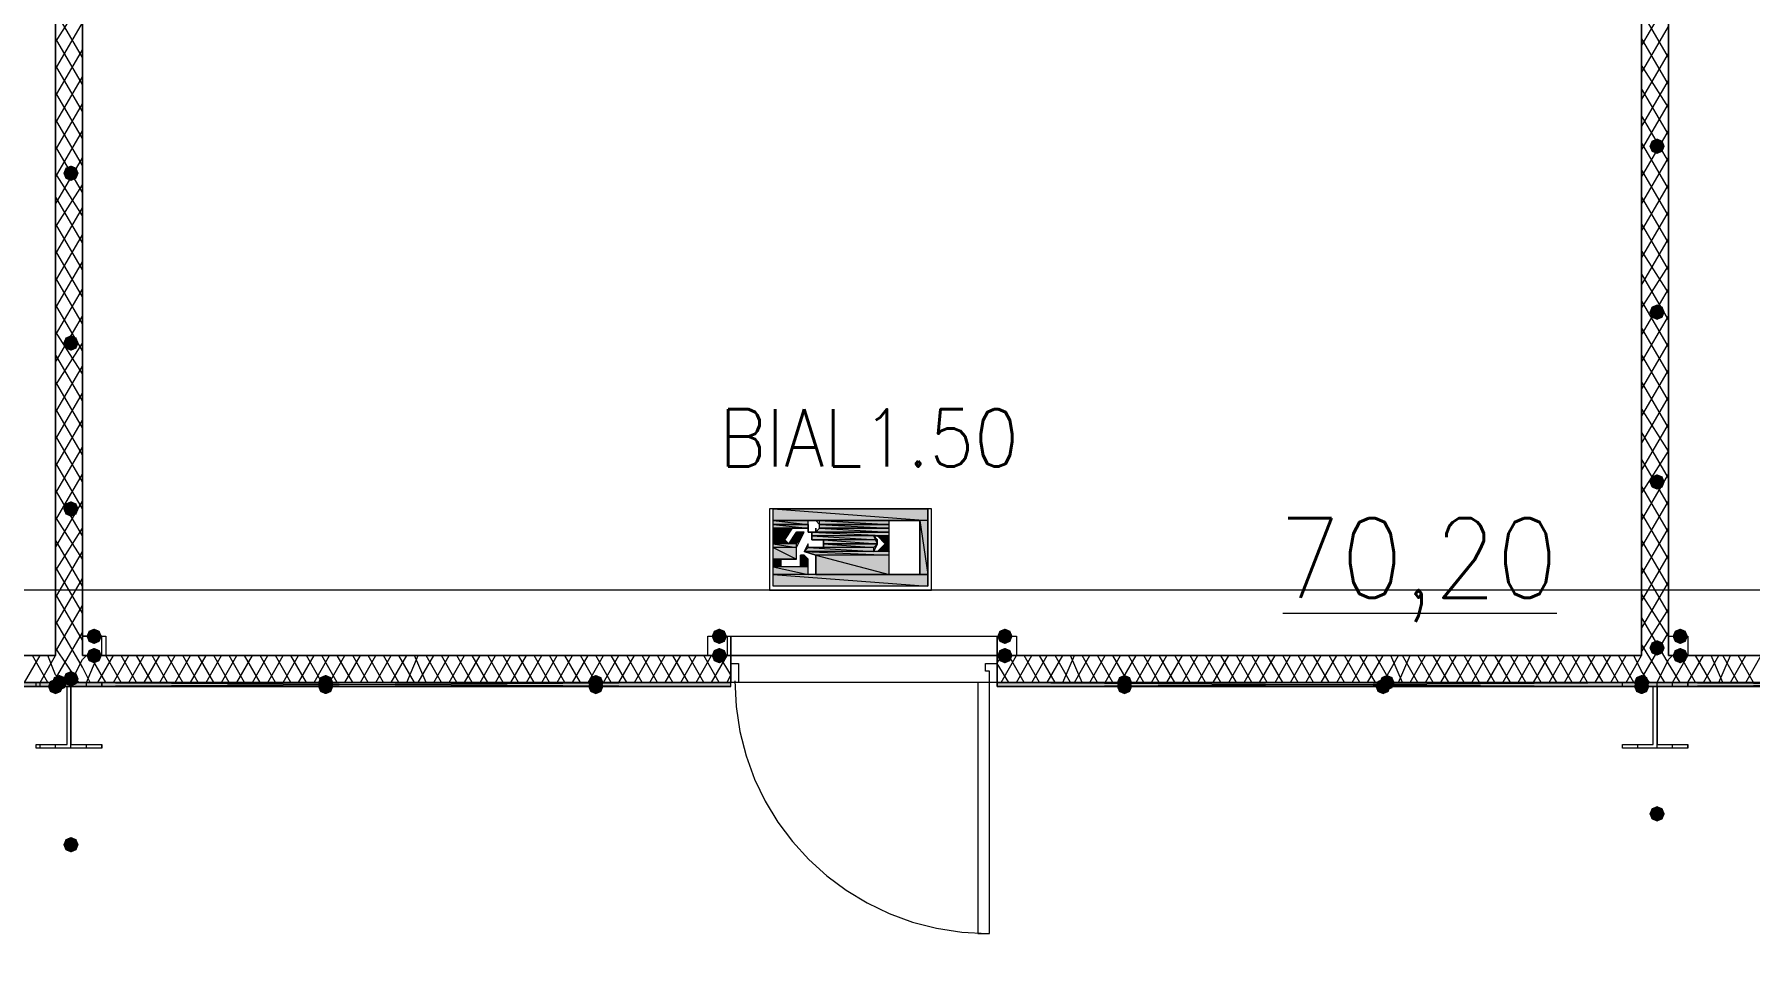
# Model space of a CAD drawing. Header units: millimetres. Extents: x 0 to 420, y 0 to 297.
# Drawn here: x 347.2 to 366.01, y 184.47 to 194.56 of the extents above; entities that cross this region are included whole.
import ezdxf

# ---------------------------------------------------------------- set-up
doc = ezdxf.new("R2010")
doc.units = ezdxf.units.MM
doc.styles.get("Standard").update_dxf_attribs({"font": 'STANDARD'})

msp = doc.modelspace()

# ---------------------------------------------------------------- hatches: boundary and pattern name
for color, points in [(7, [(365.082667, 193.336333), (365.057796, 193.276537), (364.998, 193.251667), (364.938204, 193.276537), (364.913333, 193.336333), (364.938204, 193.396129), (364.998, 193.421), (365.057796, 193.396129)]), (7, [(347.683667, 193.04), (347.658796, 192.980204), (347.599, 192.955333), (347.539204, 192.980204), (347.514333, 193.04), (347.539204, 193.099796), (347.599, 193.124667), (347.658796, 193.099796)]), (7, [(365.082667, 191.516), (365.057796, 191.456204), (364.998, 191.431333), (364.938204, 191.456204), (364.913333, 191.516), (364.938204, 191.575796), (364.998, 191.600667), (365.057796, 191.575796)]), (7, [(347.683667, 191.177333), (347.658796, 191.117537), (347.599, 191.092667), (347.539204, 191.117537), (347.514333, 191.177333), (347.539204, 191.237129), (347.599, 191.262), (347.658796, 191.237129)]), (7, [(365.082667, 189.653333), (365.057796, 189.593537), (364.998, 189.568667), (364.938204, 189.593537), (364.913333, 189.653333), (364.938204, 189.713129), (364.998, 189.738), (365.057796, 189.713129)]), (7, [(347.683667, 189.357), (347.658796, 189.297204), (347.599, 189.272333), (347.539204, 189.297204), (347.514333, 189.357), (347.539204, 189.416796), (347.599, 189.441667), (347.658796, 189.416796)]), (82, [(355.727, 189.229999), (355.684667, 189.229999)]), (82, [(355.684667, 189.187666), (355.684667, 189.145333)]), (82, [(355.684667, 189.102999), (355.727, 189.102999)]), (82, [(355.727, 189.102999), (355.769334, 189.102999)]), (82, [(355.6, 188.848999), (355.642334, 188.848999)]), (7, [(347.937667, 187.96), (347.912796, 187.900204), (347.853, 187.875333), (347.793204, 187.900204), (347.768333, 187.96), (347.793204, 188.019796), (347.853, 188.044667), (347.912796, 188.019796)]), (7, [(354.795667, 187.96), (354.770796, 187.900204), (354.711, 187.875333), (354.651204, 187.900204), (354.626333, 187.96), (354.651204, 188.019796), (354.711, 188.044667), (354.770796, 188.019796)]), (7, [(357.928333, 187.96), (357.903462, 187.900204), (357.843667, 187.875333), (357.783871, 187.900204), (357.759, 187.96), (357.783871, 188.019796), (357.843667, 188.044667), (357.903462, 188.019796)]), (7, [(365.336667, 187.96), (365.311796, 187.900204), (365.252, 187.875333), (365.192204, 187.900204), (365.167333, 187.96), (365.192204, 188.019796), (365.252, 188.044667), (365.311796, 188.019796)]), (7, [(347.937667, 187.748333), (347.912796, 187.688538), (347.853, 187.663667), (347.793204, 187.688538), (347.768333, 187.748333), (347.793204, 187.808129), (347.853, 187.833), (347.912796, 187.808129)]), (7, [(354.795667, 187.748333), (354.770796, 187.688538), (354.711, 187.663667), (354.651204, 187.688538), (354.626333, 187.748333), (354.651204, 187.808129), (354.711, 187.833), (354.770796, 187.808129)]), (7, [(357.928333, 187.748333), (357.903462, 187.688538), (357.843667, 187.663667), (357.783871, 187.688538), (357.759, 187.748333), (357.783871, 187.808129), (357.843667, 187.833), (357.903462, 187.808129)]), (7, [(365.082667, 187.833), (365.057796, 187.773204), (364.998, 187.748333), (364.938204, 187.773204), (364.913333, 187.833), (364.938204, 187.892796), (364.998, 187.917667), (365.057796, 187.892796)]), (7, [(365.336667, 187.748333), (365.311796, 187.688538), (365.252, 187.663667), (365.192204, 187.688538), (365.167333, 187.748333), (365.192204, 187.808129), (365.252, 187.833), (365.311796, 187.808129)]), (254, [(347.514333, 187.409667), (347.489462, 187.349871), (347.429667, 187.325), (347.369871, 187.349871), (347.345, 187.409667), (347.369871, 187.469462), (347.429667, 187.494333), (347.489462, 187.469463)]), (254, [(347.556667, 187.452), (347.531796, 187.392204), (347.472, 187.367333), (347.412204, 187.392204), (347.387333, 187.452), (347.412204, 187.511796), (347.472, 187.536667), (347.531796, 187.511796)]), (7, [(347.683667, 187.494333), (347.658796, 187.434537), (347.599, 187.409667), (347.539204, 187.434537), (347.514333, 187.494333), (347.539204, 187.554129), (347.599, 187.579), (347.658796, 187.554129)]), (254, [(350.477667, 187.452), (350.452796, 187.392204), (350.393, 187.367333), (350.333204, 187.392204), (350.308333, 187.452), (350.333204, 187.511796), (350.393, 187.536667), (350.452796, 187.511796)]), (254, [(350.477667, 187.409667), (350.452796, 187.349871), (350.393, 187.325), (350.333204, 187.349871), (350.308333, 187.409667), (350.333204, 187.469462), (350.393, 187.494333), (350.452796, 187.469463)]), (254, [(353.441, 187.452), (353.416129, 187.392204), (353.356333, 187.367333), (353.296538, 187.392204), (353.271667, 187.452), (353.296537, 187.511796), (353.356333, 187.536667), (353.416129, 187.511796)]), (254, [(353.441, 187.409667), (353.416129, 187.349871), (353.356333, 187.325), (353.296538, 187.349871), (353.271667, 187.409667), (353.296537, 187.469462), (353.356333, 187.494333), (353.416129, 187.469463)]), (254, [(359.240667, 187.452), (359.215796, 187.392204), (359.156, 187.367333), (359.096204, 187.392204), (359.071333, 187.452), (359.096204, 187.511796), (359.156, 187.536667), (359.215796, 187.511796)]), (254, [(359.240667, 187.409667), (359.215796, 187.349871), (359.156, 187.325), (359.096204, 187.349871), (359.071333, 187.409667), (359.096204, 187.469462), (359.156, 187.494333), (359.215796, 187.469463)]), (254, [(362.077, 187.409667), (362.052129, 187.349871), (361.992333, 187.325), (361.932538, 187.349871), (361.907667, 187.409667), (361.932537, 187.469462), (361.992333, 187.494333), (362.052129, 187.469463)]), (254, [(362.119333, 187.452), (362.094462, 187.392204), (362.034667, 187.367333), (361.974871, 187.392204), (361.95, 187.452), (361.974871, 187.511796), (362.034667, 187.536667), (362.094462, 187.511796)]), (254, [(364.913333, 187.452), (364.888462, 187.392204), (364.828667, 187.367333), (364.768871, 187.392204), (364.744, 187.452), (364.768871, 187.511796), (364.828667, 187.536667), (364.888462, 187.511796)]), (254, [(364.913333, 187.409667), (364.888462, 187.349871), (364.828667, 187.325), (364.768871, 187.349871), (364.744, 187.409667), (364.768871, 187.469462), (364.828667, 187.494333), (364.888462, 187.469463)]), (7, [(365.082667, 186.012667), (365.057796, 185.952871), (364.998, 185.928), (364.938204, 185.952871), (364.913333, 186.012667), (364.938204, 186.072462), (364.998, 186.097333), (365.057796, 186.072463)]), (7, [(347.683667, 185.674), (347.658796, 185.614204), (347.599, 185.589333), (347.539204, 185.614204), (347.514333, 185.674), (347.539204, 185.733796), (347.599, 185.758667), (347.658796, 185.733796)])]:
    msp.add_hatch(color=color).paths.add_polyline_path(points, flags=0)
h = msp.add_hatch(color=82)
h.paths.add_polyline_path([(356.997, 189.356999), (355.303667, 189.356999), (356.997, 189.229999)], flags=0)
h.paths.add_polyline_path([(355.303667, 189.356999), (356.997, 189.229999), (355.303667, 189.229999)], flags=0)
h = msp.add_hatch(color=82)
h.paths.add_polyline_path([(355.303667, 189.229999), (356.573667, 189.229999)], flags=0)
h.paths.add_polyline_path([(356.573667, 189.229999), (355.303667, 189.229999)], flags=0)
h = msp.add_hatch(color=82)
h.paths.add_polyline_path([(355.684667, 189.229999), (355.303667, 189.229999)], flags=0)
h.paths.add_polyline_path([(355.684667, 189.229999), (355.303667, 189.229999), (355.727, 189.229999)], flags=0)
h = msp.add_hatch(color=82)
h.paths.add_polyline_path([(355.684667, 189.229999), (355.303667, 189.229999), (355.684667, 189.187666)], flags=0)
h.paths.add_polyline_path([(355.303667, 189.229999), (355.684667, 189.187666), (355.303667, 189.187666)], flags=0)
h = msp.add_hatch(color=82)
h.paths.add_polyline_path([(355.303667, 189.187666), (355.684667, 189.187666)], flags=0)
h.paths.add_polyline_path([(355.684667, 189.187666), (355.303667, 189.187666)], flags=0)
h = msp.add_hatch(color=82)
h.paths.add_polyline_path([(355.303667, 189.187666), (355.684667, 189.187666)], flags=0)
h.paths.add_polyline_path([(355.684667, 189.187666), (355.303667, 189.187666)], flags=0)
h = msp.add_hatch(color=82)
h.paths.add_polyline_path([(355.684667, 189.187666), (355.303667, 189.187666), (355.684667, 189.145333)], flags=0)
h.paths.add_polyline_path([(355.303667, 189.187666), (355.684667, 189.145333), (355.303667, 189.145333)], flags=0)
h = msp.add_hatch(color=82)
h.paths.add_polyline_path([(355.303667, 189.145333), (355.684667, 189.145333)], flags=0)
h.paths.add_polyline_path([(355.684667, 189.145333), (355.303667, 189.145333)], flags=0)
h = msp.add_hatch(color=82)
h.paths.add_polyline_path([(355.515334, 189.145333), (355.303667, 189.145333), (355.430667, 189.018333)], flags=0)
h.paths.add_polyline_path([(355.303667, 189.145333), (355.430667, 189.018333), (355.303667, 189.018333)], flags=0)
h = msp.add_hatch(color=82)
h.paths.add_polyline_path([(355.684667, 189.145333), (355.684667, 189.102999)], flags=0)
h.paths.add_polyline_path([(355.684667, 189.102999), (355.684667, 189.145333)], flags=0)
h = msp.add_hatch(color=82)
h.paths.add_polyline_path([(355.684667, 189.145333), (355.684667, 189.102999)], flags=0)
h.paths.add_polyline_path([(355.684667, 189.102999), (355.684667, 189.145333)], flags=0)
h = msp.add_hatch(color=82)
h.paths.add_polyline_path([(355.727, 189.229999), (356.573667, 189.229999)], flags=0)
h.paths.add_polyline_path([(356.573667, 189.229999), (355.727, 189.229999)], flags=0)
h = msp.add_hatch(color=82)
h.paths.add_polyline_path([(356.573667, 189.229999), (355.727, 189.229999)], flags=0)
h.paths.add_polyline_path([(355.727, 189.229999), (356.573667, 189.229999), (355.769334, 189.229999)], flags=0)
h.paths.add_polyline_path([(356.573667, 189.229999), (355.769334, 189.229999)], flags=0)
h.paths.add_polyline_path([(355.769334, 189.229999), (356.573667, 189.229999)], flags=0)
h = msp.add_hatch(color=82)
h.paths.add_polyline_path([(356.573667, 189.145333), (355.811667, 189.145333), (356.573667, 189.102999)], flags=0)
h.paths.add_polyline_path([(355.811667, 189.145333), (356.573667, 189.102999), (355.769334, 189.102999)], flags=0)
h = msp.add_hatch(color=82)
h.paths.add_polyline_path([(355.769334, 189.145333), (355.769334, 189.102999)], flags=0)
h.paths.add_polyline_path([(355.769334, 189.102999), (355.769334, 189.145333)], flags=0)
h = msp.add_hatch(color=82)
h.paths.add_polyline_path([(356.573667, 189.229999), (355.811667, 189.229999), (356.573667, 189.187666)], flags=0)
h.paths.add_polyline_path([(355.811667, 189.229999), (356.573667, 189.187666), (355.811667, 189.187666)], flags=0)
h = msp.add_hatch(color=82)
h.paths.add_polyline_path([(355.811667, 189.187666), (356.573667, 189.187666)], flags=0)
h.paths.add_polyline_path([(356.573667, 189.187666), (355.811667, 189.187666)], flags=0)
h = msp.add_hatch(color=82)
h.paths.add_polyline_path([(355.811667, 189.187666), (356.573667, 189.187666)], flags=0)
h.paths.add_polyline_path([(356.573667, 189.187666), (355.811667, 189.187666)], flags=0)
h = msp.add_hatch(color=82)
h.paths.add_polyline_path([(355.811667, 189.187666), (356.573667, 189.187666)], flags=0)
h.paths.add_polyline_path([(356.573667, 189.187666), (355.811667, 189.187666)], flags=0)
h = msp.add_hatch(color=82)
h.paths.add_polyline_path([(356.573667, 189.187666), (355.811667, 189.187666), (356.573667, 189.145333)], flags=0)
h.paths.add_polyline_path([(355.811667, 189.187666), (356.573667, 189.145333), (355.811667, 189.145333)], flags=0)
h = msp.add_hatch(color=82)
h.paths.add_polyline_path([(355.811667, 189.145333), (356.573667, 189.145333)], flags=0)
h.paths.add_polyline_path([(356.573667, 189.145333), (355.811667, 189.145333)], flags=0)
h = msp.add_hatch(color=82)
h.paths.add_polyline_path([(355.811667, 189.145333), (356.573667, 189.145333)], flags=0)
h.paths.add_polyline_path([(356.573667, 189.145333), (355.811667, 189.145333)], flags=0)
h = msp.add_hatch(color=82)
h.paths.add_polyline_path([(355.811667, 189.145333), (356.573667, 189.145333)], flags=0)
h.paths.add_polyline_path([(356.573667, 189.145333), (355.811667, 189.145333)], flags=0)
h = msp.add_hatch(color=82)
h.paths.add_polyline_path([(355.811667, 189.145333), (356.573667, 189.145333)], flags=0)
h.paths.add_polyline_path([(356.573667, 189.145333), (355.811667, 189.145333)], flags=0)
h = msp.add_hatch(color=82)
h.paths.add_polyline_path([(355.811667, 189.145333), (356.573667, 189.145333)], flags=0)
h.paths.add_polyline_path([(356.573667, 189.145333), (355.811667, 189.145333)], flags=0)
h = msp.add_hatch(color=82)
h.paths.add_polyline_path([(356.997, 189.229999), (356.912334, 189.229999), (356.997, 188.637333)], flags=0)
h.paths.add_polyline_path([(356.912334, 189.229999), (356.997, 188.637333), (356.912334, 188.637333)], flags=0)
h = msp.add_hatch(color=82)
h.paths.add_polyline_path([(355.430667, 189.018333), (355.303667, 189.018333), (355.473, 188.975999)], flags=0)
h.paths.add_polyline_path([(355.303667, 189.018333), (355.473, 188.975999), (355.303667, 188.975999)], flags=0)
h = msp.add_hatch(color=82)
h.paths.add_polyline_path([(355.557667, 188.975999), (355.303667, 188.975999), (355.557667, 188.933666)], flags=0)
h.paths.add_polyline_path([(355.303667, 188.975999), (355.557667, 188.933666), (355.303667, 188.933666)], flags=0)
h = msp.add_hatch(color=82)
h.paths.add_polyline_path([(355.557667, 188.933666), (355.303667, 188.933666), (355.557667, 188.806666)], flags=0)
h.paths.add_polyline_path([(355.303667, 188.933666), (355.557667, 188.806666), (355.303667, 188.806666)], flags=0)
h = msp.add_hatch(color=82)
h.paths.add_polyline_path([(355.642334, 189.102999), (355.557667, 189.102999), (355.557667, 188.975999)], flags=0)
h.paths.add_polyline_path([(355.557667, 189.102999), (355.557667, 188.975999), (355.473, 188.975999)], flags=0)
h = msp.add_hatch(color=82)
h.paths.add_polyline_path([(356.404334, 188.933666), (355.684667, 188.933666), (356.404334, 188.891333)], flags=0)
h.paths.add_polyline_path([(355.684667, 188.933666), (356.404334, 188.891333), (355.642334, 188.891333)], flags=0)
h = msp.add_hatch(color=82)
h.paths.add_polyline_path([(355.684667, 189.102999), (355.727, 189.102999)], flags=0)
h.paths.add_polyline_path([(355.727, 189.102999), (355.684667, 189.102999)], flags=0)
h = msp.add_hatch(color=82)
h.paths.add_polyline_path([(355.684667, 189.102999), (356.573667, 189.102999)], flags=0)
h.paths.add_polyline_path([(356.573667, 189.102999), (355.684667, 189.102999)], flags=0)
h = msp.add_hatch(color=82)
h.paths.add_polyline_path([(356.573667, 189.102999), (355.727, 189.102999), (356.573667, 189.060666)], flags=0)
h.paths.add_polyline_path([(355.727, 189.102999), (356.573667, 189.060666), (355.727, 189.060666)], flags=0)
h = msp.add_hatch(color=82)
h.paths.add_polyline_path([(356.404334, 189.060666), (355.727, 189.060666), (356.446667, 189.018333)], flags=0)
h.paths.add_polyline_path([(355.727, 189.060666), (356.446667, 189.018333), (355.727, 189.018333)], flags=0)
h = msp.add_hatch(color=82)
h.paths.add_polyline_path([(355.769334, 189.102999), (356.573667, 189.102999)], flags=0)
h.paths.add_polyline_path([(356.573667, 189.102999), (355.769334, 189.102999)], flags=0)
h = msp.add_hatch(color=82)
h.paths.add_polyline_path([(355.769334, 189.102999), (356.573667, 189.102999)], flags=0)
h.paths.add_polyline_path([(356.573667, 189.102999), (355.769334, 189.102999)], flags=0)
h = msp.add_hatch(color=82)
h.paths.add_polyline_path([(355.769334, 189.102999), (356.573667, 189.102999)], flags=0)
h.paths.add_polyline_path([(356.573667, 189.102999), (355.769334, 189.102999)], flags=0)
h = msp.add_hatch(color=82)
h.paths.add_polyline_path([(355.769334, 189.102999), (356.573667, 189.102999)], flags=0)
h.paths.add_polyline_path([(356.573667, 189.102999), (355.769334, 189.102999)], flags=0)
h = msp.add_hatch(color=82)
h.paths.add_polyline_path([(356.446667, 189.018333), (355.854, 189.018333), (356.446667, 188.975999)], flags=0)
h.paths.add_polyline_path([(355.854, 189.018333), (356.446667, 188.975999), (355.854, 188.975999)], flags=0)
h = msp.add_hatch(color=82)
h.paths.add_polyline_path([(355.854, 188.975999), (355.938667, 188.975999)], flags=0)
h.paths.add_polyline_path([(355.938667, 188.975999), (355.854, 188.975999)], flags=0)
h = msp.add_hatch(color=82)
h.paths.add_polyline_path([(356.446667, 188.975999), (355.854, 188.975999), (356.404334, 188.933666)], flags=0)
h.paths.add_polyline_path([(355.854, 188.975999), (356.404334, 188.933666), (355.854, 188.933666)], flags=0)
h = msp.add_hatch(color=82)
h.paths.add_polyline_path([(356.573667, 189.060666), (356.446667, 189.060666), (356.573667, 188.975999)], flags=0)
h.paths.add_polyline_path([(356.446667, 189.060666), (356.573667, 188.975999), (356.531334, 188.975999)], flags=0)
h = msp.add_hatch(color=82)
h.paths.add_polyline_path([(356.573667, 188.975999), (356.531334, 188.975999), (356.573667, 188.891333)], flags=0)
h.paths.add_polyline_path([(356.531334, 188.975999), (356.573667, 188.891333), (356.446667, 188.891333)], flags=0)
h = msp.add_hatch(color=82)
h.paths.add_polyline_path([(355.388334, 188.806666), (355.303667, 188.806666), (355.388334, 188.721999)], flags=0)
h.paths.add_polyline_path([(355.303667, 188.806666), (355.388334, 188.721999), (355.303667, 188.721999)], flags=0)
h = msp.add_hatch(color=82)
h.paths.add_polyline_path([(355.642334, 188.848999), (355.6, 188.848999), (355.684667, 188.806666)], flags=0)
h.paths.add_polyline_path([(355.6, 188.848999), (355.684667, 188.806666), (355.6, 188.806666)], flags=0)
h = msp.add_hatch(color=82)
h.paths.add_polyline_path([(355.684667, 188.806666), (355.6, 188.806666), (355.684667, 188.721999)], flags=0)
h.paths.add_polyline_path([(355.6, 188.806666), (355.684667, 188.721999), (355.6, 188.721999)], flags=0)
h = msp.add_hatch(color=82)
h.paths.add_polyline_path([(356.573667, 188.891333), (355.642334, 188.891333), (356.573667, 188.848999)], flags=0)
h.paths.add_polyline_path([(355.642334, 188.891333), (356.573667, 188.848999), (355.769334, 188.848999)], flags=0)
h = msp.add_hatch(color=82)
h.paths.add_polyline_path([(356.573667, 188.848999), (355.769334, 188.848999), (356.573667, 188.637333)], flags=0)
h.paths.add_polyline_path([(355.769334, 188.848999), (356.573667, 188.637333), (355.769334, 188.637333)], flags=0)
h = msp.add_hatch(color=82)
h.paths.add_polyline_path([(355.684667, 188.721999), (355.303667, 188.721999), (355.684667, 188.637333)], flags=0)
h.paths.add_polyline_path([(355.303667, 188.721999), (355.684667, 188.637333), (355.303667, 188.637333)], flags=0)
h = msp.add_hatch(color=82)
h.paths.add_polyline_path([(356.997, 188.637333), (355.303667, 188.637333), (356.997, 188.510333)], flags=0)
h.paths.add_polyline_path([(355.303667, 188.637333), (356.997, 188.510333), (355.303667, 188.510333)], flags=0)
h = msp.add_hatch(color=82)
h.paths.add_polyline_path([(355.769334, 188.637333), (356.997, 188.637333)], flags=0)
h.paths.add_polyline_path([(356.997, 188.637333), (355.769334, 188.637333)], flags=0)
h = msp.add_hatch(color=7)
h.paths.add_polyline_path([(347.429667, 187.452), (340.36, 187.452), (347.429667, 187.409667)], flags=0)
h.paths.add_polyline_path([(340.36, 187.452), (347.429667, 187.409667), (340.36, 187.409667)], flags=0)
h = msp.add_hatch(color=7)
h.paths.add_polyline_path([(354.838, 187.452), (347.472, 187.452), (354.838, 187.409667)], flags=0)
h.paths.add_polyline_path([(347.472, 187.452), (354.838, 187.409667), (347.472, 187.409667)], flags=0)
h = msp.add_hatch(color=7)
h.paths.add_polyline_path([(364.828667, 187.452), (357.759, 187.452), (364.828667, 187.409667)], flags=0)
h.paths.add_polyline_path([(357.759, 187.452), (364.828667, 187.409667), (357.759, 187.409667)], flags=0)
h = msp.add_hatch(color=7)
h.paths.add_polyline_path([(372.194667, 187.452), (364.828667, 187.452), (372.194667, 187.409667)], flags=0)
h.paths.add_polyline_path([(364.828667, 187.452), (372.194667, 187.409667), (364.828667, 187.409667)], flags=0)

# ---------------------------------------------------------------- linework, layer by layer
at = {"color": 43, "lineweight": 0}
for points in [[(347.429667, 222.25), (330.327, 222.25), (330.327, 187.748333), (347.429667, 187.748333)], [(364.828667, 187.748333), (364.828667, 222.25), (347.726, 222.25), (347.726, 187.748333)], [(365.125, 222.25), (365.125, 187.748333), (394.335, 187.748333), (394.335, 222.25)]]:
    msp.add_lwpolyline(points, close=True, dxfattribs=at)
at = {"color": 7, "lineweight": 0}
for points in [[(347.726, 187.748333), (347.726, 204.131333), (347.429667, 204.131333), (347.429667, 187.748333)], [(365.125, 187.748333), (365.125, 204.131333), (364.828667, 204.131333), (364.828667, 187.748333)], [(347.429667, 194.479333), (347.726, 194.945)], [(347.726, 194.31), (347.429667, 194.818)], [(364.828667, 194.437), (365.125, 194.945)], [(365.125, 194.31), (364.828667, 194.818)], [(347.429667, 194.183), (347.726, 194.691)], [(364.828667, 194.140667), (365.125, 194.648667)], [(347.726, 194.013667), (347.429667, 194.521667)], [(347.429667, 193.886667), (347.726, 194.394667)], [(365.125, 194.013667), (364.828667, 194.521667)], [(347.726, 193.717333), (347.429667, 194.225333)], [(364.828667, 193.844333), (365.125, 194.352333)], [(365.125, 193.759667), (364.828667, 194.225333)], [(347.429667, 193.590333), (347.726, 194.098333)], [(364.828667, 193.548), (365.125, 194.056)], [(347.726, 193.421), (347.429667, 193.929)], [(365.125, 193.463333), (364.828667, 193.971333)], [(347.429667, 193.294), (347.726, 193.802)], [(347.726, 193.124667), (347.429667, 193.632667)], [(364.828667, 193.294), (365.125, 193.802)], [(365.125, 193.167), (364.828667, 193.675)], [(347.429667, 192.997667), (347.726, 193.505667)], [(364.828667, 192.997667), (365.125, 193.505667)], [(347.726, 192.828333), (347.429667, 193.336333)], [(365.125, 192.870667), (364.828667, 193.378667)], [(347.429667, 192.701333), (347.726, 193.209333)], [(364.828667, 192.701333), (365.125, 193.209333)], [(365.125, 192.574333), (364.828667, 193.082333)], [(347.726, 192.574333), (347.429667, 193.04)], [(347.429667, 192.447333), (347.726, 192.913)], [(364.828667, 192.405), (365.125, 192.913)], [(347.726, 192.278), (347.429667, 192.786)], [(365.125, 192.278), (364.828667, 192.786)], [(347.429667, 192.151), (347.726, 192.659)], [(364.828667, 192.108667), (365.125, 192.616667)], [(347.726, 191.981667), (347.429667, 192.489667)], [(347.429667, 191.854667), (347.726, 192.362667)], [(365.125, 191.981667), (364.828667, 192.489667)], [(364.828667, 191.812333), (365.125, 192.320333)], [(347.726, 191.685333), (347.429667, 192.193333)], [(365.125, 191.727667), (364.828667, 192.193333)], [(347.429667, 191.558333), (347.726, 192.066333)], [(364.828667, 191.558333), (365.125, 192.024)], [(365.125, 191.431333), (364.828667, 191.939333)], [(347.726, 191.389), (347.429667, 191.897)], [(347.429667, 191.262), (347.726, 191.77)], [(364.828667, 191.262), (365.125, 191.77)], [(347.726, 191.092667), (347.429667, 191.600667)], [(365.125, 191.135), (364.828667, 191.643)], [(347.429667, 190.965667), (347.726, 191.473667)], [(364.828667, 190.965667), (365.125, 191.473667)], [(347.726, 190.838667), (347.429667, 191.304333)], [(365.125, 190.838667), (364.828667, 191.346667)], [(347.429667, 190.711667), (347.726, 191.177333)], [(347.726, 190.542333), (347.429667, 191.050333)], [(364.828667, 190.669333), (365.125, 191.177333)], [(365.125, 190.542333), (364.828667, 191.050333)], [(347.429667, 190.415333), (347.726, 190.923333)], [(364.828667, 190.373), (365.125, 190.881)], [(347.726, 190.246), (347.429667, 190.754)], [(347.429667, 190.119), (347.726, 190.627)], [(365.125, 190.246), (364.828667, 190.754)], [(347.726, 189.949667), (347.429667, 190.457667)], [(364.828667, 190.076667), (365.125, 190.584667)], [(365.125, 189.992), (364.828667, 190.457667)], [(347.429667, 189.822667), (347.726, 190.330667)], [(364.828667, 189.780333), (365.125, 190.288333)], [(347.726, 189.653333), (347.429667, 190.161333)], [(365.125, 189.695667), (364.828667, 190.203667)], [(347.429667, 189.526333), (347.726, 190.034333)], [(364.828667, 189.526333), (365.125, 189.992)], [(365.125, 189.399333), (364.828667, 189.907333)], [(347.726, 189.357), (347.429667, 189.865)], [(347.429667, 189.23), (347.726, 189.738)], [(364.828667, 189.23), (365.125, 189.738)], [(347.726, 189.060667), (347.429667, 189.568667)], [(365.125, 189.103), (364.828667, 189.611)], [(347.429667, 188.933667), (347.726, 189.441667)], [(364.828667, 188.933667), (365.125, 189.441667)], [(365.125, 188.806667), (364.828667, 189.314667)], [(347.726, 188.806667), (347.429667, 189.272333)], [(347.429667, 188.679667), (347.726, 189.145333)], [(364.828667, 188.637333), (365.125, 189.145333)], [(347.726, 188.510333), (347.429667, 189.018333)], [(365.125, 188.510333), (364.828667, 189.018333)], [(347.429667, 188.383333), (347.726, 188.891333)], [(364.828667, 188.341), (365.125, 188.849)], [(347.726, 188.214), (347.429667, 188.722)], [(347.429667, 188.087), (347.726, 188.595)], [(365.125, 188.214), (364.828667, 188.722)], [(364.828667, 188.044667), (365.125, 188.552667)], [(347.726, 187.917667), (347.429667, 188.425667)], [(365.125, 187.96), (364.828667, 188.425667)], [(347.429667, 187.790667), (347.726, 188.298667)], [(360.891667, 188.214), (363.897333, 188.214)], [(364.828667, 187.790667), (365.125, 188.256333)], [(365.125, 187.663667), (364.828667, 188.171667)], [(347.726, 187.621333), (347.429667, 188.129333)], [(347.429667, 187.494333), (347.726, 188.002333)], [(364.828667, 187.494333), (365.125, 188.002333)], [(347.683667, 187.452), (347.429667, 187.833)], [(354.838, 187.875333), (354.838, 187.96), (356.277333, 187.96)], [(356.277333, 187.748333), (354.838, 187.748333), (354.838, 187.875333)], [(356.277333, 187.96), (357.759, 187.96), (357.759, 187.875333)], [(357.759, 187.875333), (357.759, 187.748333), (356.277333, 187.748333)], [(365.082667, 187.452), (364.828667, 187.875333)], [(347.429667, 187.748333), (340.36, 187.748333)], [(347.091, 187.452), (347.260333, 187.748333)], [(347.345, 187.452), (347.175667, 187.748333)], [(347.260333, 187.452), (347.429667, 187.748333)], [(347.429667, 187.536667), (347.345, 187.748333)], [(347.599, 187.452), (347.726, 187.706)], [(347.726, 187.706), (347.768333, 187.748333)], [(354.838, 187.748333), (347.726, 187.748333)], [(347.810667, 187.452), (347.726, 187.621333)], [(347.768333, 187.452), (347.895333, 187.748333)], [(347.98, 187.452), (347.810667, 187.748333)], [(347.895333, 187.452), (348.064667, 187.748333)], [(348.149333, 187.452), (347.98, 187.748333)], [(348.064667, 187.452), (348.234, 187.748333)], [(348.318667, 187.452), (348.149333, 187.748333)], [(348.234, 187.452), (348.403333, 187.748333)], [(348.488, 187.452), (348.318667, 187.748333)], [(348.403333, 187.452), (348.572667, 187.748333)], [(348.657333, 187.452), (348.488, 187.748333)], [(348.572667, 187.452), (348.742, 187.748333)], [(348.826667, 187.452), (348.657333, 187.748333)], [(348.742, 187.452), (348.911333, 187.748333)], [(348.996, 187.452), (348.826667, 187.748333)], [(348.911333, 187.452), (349.080667, 187.748333)], [(349.165333, 187.452), (348.996, 187.748333)], [(349.080667, 187.452), (349.25, 187.748333)], [(349.334667, 187.452), (349.165333, 187.748333)], [(349.25, 187.452), (349.419333, 187.748333)], [(349.504, 187.452), (349.334667, 187.748333)], [(349.419333, 187.452), (349.588667, 187.748333)], [(349.673333, 187.452), (349.504, 187.748333)], [(349.588667, 187.452), (349.758, 187.748333)], [(349.842667, 187.452), (349.673333, 187.748333)], [(349.758, 187.452), (349.927333, 187.748333)], [(350.012, 187.452), (349.842667, 187.748333)], [(349.927333, 187.452), (350.096667, 187.748333)], [(350.181333, 187.452), (350.012, 187.748333)], [(350.096667, 187.452), (350.266, 187.748333)], [(350.350667, 187.452), (350.181333, 187.748333)], [(350.266, 187.452), (350.435333, 187.748333)], [(350.52, 187.452), (350.350667, 187.748333)], [(350.435333, 187.452), (350.604667, 187.748333)], [(350.689333, 187.452), (350.52, 187.748333)], [(350.604667, 187.452), (350.774, 187.748333)], [(350.858667, 187.452), (350.689333, 187.748333)], [(350.774, 187.452), (350.943333, 187.748333)], [(351.028, 187.452), (350.858667, 187.748333)], [(350.943333, 187.452), (351.112667, 187.748333)], [(351.197333, 187.452), (351.028, 187.748333)], [(351.112667, 187.452), (351.282, 187.748333)], [(351.366667, 187.452), (351.197333, 187.748333)], [(351.282, 187.452), (351.409, 187.748333)], [(351.493667, 187.452), (351.366667, 187.748333)], [(351.409, 187.452), (351.578333, 187.748333)], [(351.663, 187.452), (351.493667, 187.748333)], [(351.578333, 187.452), (351.747667, 187.748333)], [(351.832333, 187.452), (351.663, 187.748333)], [(351.747667, 187.452), (351.917, 187.748333)], [(352.001667, 187.452), (351.832333, 187.748333)], [(351.917, 187.452), (352.086333, 187.748333)], [(352.171, 187.452), (352.001667, 187.748333)], [(352.086333, 187.452), (352.255667, 187.748333)], [(352.340333, 187.452), (352.171, 187.748333)], [(352.255667, 187.452), (352.425, 187.748333)], [(352.509667, 187.452), (352.340333, 187.748333)], [(352.425, 187.452), (352.594333, 187.748333)], [(352.679, 187.452), (352.509667, 187.748333)], [(352.594333, 187.452), (352.763667, 187.748333)], [(352.848333, 187.452), (352.679, 187.748333)], [(352.763667, 187.452), (352.933, 187.748333)], [(353.017667, 187.452), (352.848333, 187.748333)], [(352.933, 187.452), (353.102333, 187.748333)], [(353.187, 187.452), (353.017667, 187.748333)], [(353.102333, 187.452), (353.271667, 187.748333)], [(353.356333, 187.452), (353.187, 187.748333)], [(353.271667, 187.452), (353.441, 187.748333)], [(353.525667, 187.452), (353.356333, 187.748333)], [(353.441, 187.452), (353.610333, 187.748333)], [(353.695, 187.452), (353.525667, 187.748333)], [(353.610333, 187.452), (353.779667, 187.748333)], [(353.864333, 187.452), (353.695, 187.748333)], [(353.779667, 187.452), (353.949, 187.748333)], [(354.033667, 187.452), (353.864333, 187.748333)], [(353.949, 187.452), (354.118333, 187.748333)], [(354.203, 187.452), (354.033667, 187.748333)], [(354.118333, 187.452), (354.287667, 187.748333)], [(354.372333, 187.452), (354.203, 187.748333)], [(354.287667, 187.452), (354.457, 187.748333)], [(354.541667, 187.452), (354.372333, 187.748333)], [(354.457, 187.452), (354.626333, 187.748333)], [(354.711, 187.452), (354.541667, 187.748333)], [(354.626333, 187.452), (354.795667, 187.748333)], [(354.838, 187.536667), (354.711, 187.748333)], [(354.838, 187.452), (354.838, 187.663667), (354.838, 187.748333)], [(354.838, 187.748333), (354.838, 187.663667), (354.838, 187.452), (354.838, 187.663667)], [(357.759, 187.663667), (357.801333, 187.748333)], [(357.759, 187.452), (357.759, 187.663667), (357.759, 187.748333)], [(357.759, 187.748333), (357.759, 187.663667), (357.759, 187.452), (357.759, 187.663667)], [(364.828667, 187.748333), (357.759, 187.748333)], [(357.886, 187.452), (357.759, 187.663667)], [(357.801333, 187.452), (357.970667, 187.748333)], [(358.055333, 187.452), (357.886, 187.748333)], [(357.970667, 187.452), (358.14, 187.748333)], [(358.224667, 187.452), (358.055333, 187.748333)], [(358.14, 187.452), (358.309333, 187.748333)], [(358.394, 187.452), (358.224667, 187.748333)], [(358.309333, 187.452), (358.478667, 187.748333)], [(358.563333, 187.452), (358.394, 187.748333)], [(358.478667, 187.452), (358.605667, 187.748333)], [(358.690333, 187.452), (358.563333, 187.748333)], [(358.605667, 187.452), (358.775, 187.748333)], [(358.859667, 187.452), (358.690333, 187.748333)], [(358.775, 187.452), (358.944333, 187.748333)], [(359.029, 187.452), (358.859667, 187.748333)], [(358.944333, 187.452), (359.113667, 187.748333)], [(359.198333, 187.452), (359.029, 187.748333)], [(359.113667, 187.452), (359.283, 187.748333)], [(359.367667, 187.452), (359.198333, 187.748333)], [(359.283, 187.452), (359.452333, 187.748333)], [(359.537, 187.452), (359.367667, 187.748333)], [(359.452333, 187.452), (359.621667, 187.748333)], [(359.706333, 187.452), (359.537, 187.748333)], [(359.621667, 187.452), (359.791, 187.748333)], [(359.875667, 187.452), (359.706333, 187.748333)], [(359.791, 187.452), (359.960333, 187.748333)], [(360.045, 187.452), (359.875667, 187.748333)], [(359.960333, 187.452), (360.129667, 187.748333)], [(360.214333, 187.452), (360.045, 187.748333)], [(360.129667, 187.452), (360.299, 187.748333)], [(360.383667, 187.452), (360.214333, 187.748333)], [(360.299, 187.452), (360.468333, 187.748333)], [(360.553, 187.452), (360.383667, 187.748333)], [(360.468333, 187.452), (360.637667, 187.748333)], [(360.722333, 187.452), (360.553, 187.748333)], [(360.637667, 187.452), (360.807, 187.748333)], [(360.891667, 187.452), (360.722333, 187.748333)], [(360.807, 187.452), (360.976333, 187.748333)], [(361.061, 187.452), (360.891667, 187.748333)], [(360.976333, 187.452), (361.145667, 187.748333)], [(361.230333, 187.452), (361.061, 187.748333)], [(361.145667, 187.452), (361.315, 187.748333)], [(361.399667, 187.452), (361.230333, 187.748333)], [(361.315, 187.452), (361.484333, 187.748333)], [(361.569, 187.452), (361.399667, 187.748333)], [(361.484333, 187.452), (361.653667, 187.748333)], [(361.738333, 187.452), (361.569, 187.748333)], [(361.653667, 187.452), (361.823, 187.748333)], [(361.907667, 187.452), (361.738333, 187.748333)], [(361.823, 187.452), (361.992333, 187.748333)], [(362.077, 187.452), (361.907667, 187.748333)], [(361.992333, 187.452), (362.161667, 187.748333)], [(362.204, 187.452), (362.077, 187.748333)], [(362.161667, 187.452), (362.288667, 187.748333)], [(362.373333, 187.452), (362.204, 187.748333)], [(362.288667, 187.452), (362.458, 187.748333)], [(362.542667, 187.452), (362.373333, 187.748333)], [(362.458, 187.452), (362.627333, 187.748333)], [(362.712, 187.452), (362.542667, 187.748333)], [(362.627333, 187.452), (362.796667, 187.748333)], [(362.881333, 187.452), (362.712, 187.748333)], [(362.796667, 187.452), (362.966, 187.748333)], [(363.050667, 187.452), (362.881333, 187.748333)], [(362.966, 187.452), (363.135333, 187.748333)], [(363.22, 187.452), (363.050667, 187.748333)], [(363.135333, 187.452), (363.304667, 187.748333)], [(363.389333, 187.452), (363.22, 187.748333)], [(363.304667, 187.452), (363.474, 187.748333)], [(363.558667, 187.452), (363.389333, 187.748333)], [(363.474, 187.452), (363.643333, 187.748333)], [(363.728, 187.452), (363.558667, 187.748333)], [(363.643333, 187.452), (363.812667, 187.748333)], [(363.897333, 187.452), (363.728, 187.748333)], [(363.812667, 187.452), (363.982, 187.748333)], [(364.066667, 187.452), (363.897333, 187.748333)], [(363.982, 187.452), (364.151333, 187.748333)], [(364.236, 187.452), (364.066667, 187.748333)], [(364.151333, 187.452), (364.320667, 187.748333)], [(364.405333, 187.452), (364.236, 187.748333)], [(364.320667, 187.452), (364.49, 187.748333)], [(364.574667, 187.452), (364.405333, 187.748333)], [(364.49, 187.452), (364.659333, 187.748333)], [(364.744, 187.452), (364.574667, 187.748333)], [(364.659333, 187.452), (364.828667, 187.748333)], [(364.828667, 187.579), (364.744, 187.748333)], [(364.998, 187.452), (365.125, 187.706)], [(365.125, 187.706), (365.167333, 187.748333)], [(372.194667, 187.748333), (365.125, 187.748333)], [(365.252, 187.452), (365.125, 187.663667)], [(365.167333, 187.452), (365.336667, 187.748333)], [(365.421333, 187.452), (365.252, 187.748333)], [(365.336667, 187.452), (365.506, 187.748333)], [(365.590667, 187.452), (365.421333, 187.748333)], [(365.506, 187.452), (365.675333, 187.748333)], [(365.717667, 187.452), (365.590667, 187.748333)], [(365.675333, 187.452), (365.802333, 187.748333)], [(365.887, 187.452), (365.717667, 187.748333)], [(365.802333, 187.452), (365.971667, 187.748333)], [(366.056333, 187.452), (365.887, 187.748333)], [(365.971667, 187.452), (366.141, 187.748333)], [(347.429667, 187.409667), (340.36, 187.409667), (347.429667, 187.452), (340.36, 187.452)], [(340.36, 187.452), (347.429667, 187.452)], [(347.260333, 187.409667), (347.260333, 187.452)], [(347.514333, 187.452), (347.429667, 187.536667)], [(347.429667, 187.452), (347.429667, 187.494333)], [(347.429667, 187.409667), (347.429667, 187.452)], [(347.429667, 187.452), (347.726, 187.452)], [(354.838, 187.452), (347.472, 187.452), (354.838, 187.452), (347.472, 187.409667)], [(347.599, 186.732333), (347.599, 187.452)], [(347.726, 187.452), (354.838, 187.452)], [(347.768333, 187.409667), (347.768333, 187.452)], [(347.937667, 187.409667), (347.937667, 187.452)], [(354.795667, 187.452), (354.838, 187.536667)], [(354.880333, 187.473167), (354.894649, 187.189658), (354.936667, 186.91434), (355.004993, 186.648605), (355.098234, 186.393849), (355.214996, 186.151463), (355.353886, 185.922843), (355.513509, 185.709381), (355.692472, 185.512472), (355.889381, 185.333509), (356.102843, 185.173886), (356.331463, 185.034996), (356.573849, 184.918234), (356.828605, 184.824993), (357.09434, 184.756667), (357.369658, 184.714649), (357.653167, 184.700333)], [(364.828667, 187.409667), (357.759, 187.409667), (364.828667, 187.452), (357.759, 187.452)], [(357.759, 187.452), (364.828667, 187.452)], [(364.617, 187.409667), (364.617, 187.452)], [(364.786333, 187.409667), (364.786333, 187.452)], [(364.913333, 187.452), (364.828667, 187.579)], [(364.828667, 187.452), (364.828667, 187.494333)], [(372.194667, 187.452), (364.828667, 187.452), (372.194667, 187.452), (364.828667, 187.409667)], [(364.828667, 187.452), (365.125, 187.452)], [(364.998, 186.732333), (364.998, 187.452)], [(365.125, 187.452), (372.194667, 187.452)], [(365.167333, 187.409667), (365.167333, 187.452)], [(365.336667, 187.409667), (365.336667, 187.452)], [(347.260333, 186.732333), (347.260333, 186.774667)], [(347.429667, 186.732333), (347.429667, 186.774667)], [(347.768333, 186.732333), (347.768333, 186.774667)], [(347.937667, 186.732333), (347.937667, 186.774667)], [(364.617, 186.732333), (364.617, 186.774667)], [(364.786333, 186.732333), (364.786333, 186.774667)], [(365.167333, 186.732333), (365.167333, 186.774667)], [(365.336667, 186.732333), (365.336667, 186.774667)]]:
    msp.add_lwpolyline(points, dxfattribs=at)
at = {"color": 92, "lineweight": 0}
msp.add_lwpolyline([(357.039334, 189.356999), (355.261334, 189.356999), (355.261334, 188.467999), (357.039334, 188.467999)], close=True, dxfattribs=at)
at = {"color": 82, "lineweight": 0}
for points in [[(356.997, 189.356999), (355.303667, 189.356999), (356.997, 189.229999)], [(355.303667, 189.356999), (356.997, 189.229999), (355.303667, 189.229999)], [(355.303667, 189.356999), (356.997, 189.356999), (356.997, 188.510333), (355.303667, 188.510333)], [(355.303667, 189.229999), (356.573667, 189.229999)], [(356.573667, 189.229999), (355.303667, 189.229999)], [(355.303667, 189.229999), (355.727, 189.229999)], [(355.727, 189.229999), (355.303667, 189.229999)], [(355.727, 189.229999), (355.303667, 189.229999)], [(355.303667, 189.229999), (355.727, 189.229999)], [(355.727, 189.229999), (355.303667, 189.229999)], [(355.727, 189.229999), (355.303667, 189.229999)], [(355.303667, 189.229999), (355.727, 189.229999)], [(355.727, 189.229999), (355.303667, 189.229999)], [(355.303667, 189.229999), (355.727, 189.229999)], [(355.727, 189.229999), (355.303667, 189.229999)], [(355.684667, 189.229999), (355.303667, 189.229999)], [(355.684667, 189.229999), (355.303667, 189.229999), (355.727, 189.229999)], [(355.684667, 189.229999), (355.303667, 189.229999), (355.684667, 189.187666)], [(355.303667, 189.229999), (355.684667, 189.187666), (355.303667, 189.187666)], [(355.303667, 189.187666), (355.684667, 189.187666)], [(355.684667, 189.187666), (355.303667, 189.187666)], [(355.303667, 189.187666), (355.684667, 189.187666)], [(355.684667, 189.187666), (355.303667, 189.187666)], [(355.684667, 189.187666), (355.303667, 189.187666)], [(355.303667, 189.187666), (355.684667, 189.187666)], [(355.684667, 189.187666), (355.303667, 189.187666)], [(355.684667, 189.187666), (355.303667, 189.187666)], [(355.303667, 189.187666), (355.684667, 189.187666)], [(355.684667, 189.187666), (355.303667, 189.187666)], [(355.684667, 189.187666), (355.303667, 189.187666), (355.684667, 189.145333)], [(355.303667, 189.187666), (355.684667, 189.145333), (355.303667, 189.145333)], [(355.303667, 189.145333), (355.684667, 189.145333)], [(355.684667, 189.145333), (355.303667, 189.145333)], [(355.515334, 189.145333), (355.303667, 189.145333), (355.430667, 189.018333)], [(355.303667, 189.145333), (355.430667, 189.018333), (355.303667, 189.018333)], [(355.388334, 188.806666), (355.557667, 188.806666), (355.557667, 188.933666), (355.642334, 189.102999), (355.557667, 189.102999), (355.473, 188.975999), (355.430667, 189.018333), (355.515334, 189.145333), (355.684667, 189.145333), (355.684667, 189.102999), (355.727, 189.102999), (355.727, 189.018333), (355.854, 189.018333), (355.854, 188.933666), (355.684667, 188.933666), (355.684667, 188.975999), (355.642334, 188.891333), (355.769334, 188.848999), (355.769334, 188.637333), (355.684667, 188.637333), (355.684667, 188.806666), (355.6, 188.848999), (355.6, 188.721999), (355.388334, 188.721999)], [(355.727, 189.229999), (355.684667, 189.229999)], [(355.684667, 189.187666), (355.684667, 189.145333)], [(355.684667, 189.145333), (355.684667, 189.187666)], [(355.684667, 189.145333), (355.684667, 189.102999)], [(355.684667, 189.102999), (355.684667, 189.145333)], [(355.684667, 189.145333), (355.684667, 189.102999)], [(355.684667, 189.102999), (355.684667, 189.145333)], [(355.727, 189.229999), (356.573667, 189.229999)], [(356.573667, 189.229999), (355.727, 189.229999)], [(356.573667, 189.229999), (355.727, 189.229999)], [(355.727, 189.229999), (356.573667, 189.229999), (355.769334, 189.229999)], [(356.573667, 189.229999), (355.769334, 189.229999)], [(355.769334, 189.229999), (356.573667, 189.229999)], [(355.769334, 189.229999), (355.811667, 189.187666)], [(355.811667, 189.187666), (355.769334, 189.229999)], [(355.811667, 189.145333), (356.573667, 189.102999), (355.769334, 189.102999)], [(355.769334, 189.145333), (355.769334, 189.102999)], [(355.769334, 189.102999), (355.769334, 189.145333)], [(355.769334, 189.102999), (355.769334, 189.145333)], [(356.573667, 189.229999), (355.811667, 189.229999), (356.573667, 189.187666)], [(355.811667, 189.229999), (356.573667, 189.187666), (355.811667, 189.187666)], [(355.811667, 189.187666), (356.573667, 189.187666)], [(356.573667, 189.187666), (355.811667, 189.187666)], [(355.811667, 189.187666), (356.573667, 189.187666)], [(356.573667, 189.187666), (355.811667, 189.187666)], [(355.811667, 189.187666), (356.573667, 189.187666)], [(356.573667, 189.187666), (355.811667, 189.187666)], [(356.573667, 189.187666), (355.811667, 189.187666), (356.573667, 189.145333)], [(355.811667, 189.187666), (356.573667, 189.145333), (355.811667, 189.145333)], [(355.811667, 189.145333), (356.573667, 189.145333)], [(356.573667, 189.145333), (355.811667, 189.145333)], [(355.811667, 189.145333), (356.573667, 189.145333)], [(356.573667, 189.145333), (355.811667, 189.145333)], [(355.811667, 189.145333), (356.573667, 189.145333)], [(356.573667, 189.145333), (355.811667, 189.145333)], [(355.811667, 189.145333), (356.573667, 189.145333)], [(356.573667, 189.145333), (355.811667, 189.145333)], [(355.811667, 189.145333), (356.573667, 189.145333)], [(356.573667, 189.145333), (355.811667, 189.145333)], [(356.573667, 189.145333), (355.811667, 189.145333), (356.573667, 189.102999)], [(356.573667, 189.229999), (356.912334, 189.229999), (356.912334, 188.637333), (356.573667, 188.637333)], [(356.997, 189.229999), (356.912334, 189.229999), (356.997, 188.637333)], [(356.912334, 189.229999), (356.997, 188.637333), (356.912334, 188.637333)], [(355.430667, 189.018333), (355.303667, 189.018333), (355.473, 188.975999)], [(355.303667, 189.018333), (355.473, 188.975999), (355.303667, 188.975999)], [(355.557667, 188.975999), (355.303667, 188.975999), (355.557667, 188.933666)], [(355.303667, 188.975999), (355.557667, 188.933666), (355.303667, 188.933666)], [(355.557667, 188.933666), (355.303667, 188.933666), (355.557667, 188.806666)], [(355.303667, 188.933666), (355.557667, 188.806666), (355.303667, 188.806666)], [(355.557667, 189.102999), (355.557667, 188.975999), (355.473, 188.975999)], [(355.642334, 189.102999), (355.557667, 189.102999), (355.557667, 188.975999)], [(355.684667, 188.933666), (356.404334, 188.891333), (355.642334, 188.891333)], [(355.684667, 189.102999), (355.727, 189.102999)], [(355.684667, 189.102999), (355.727, 189.102999)], [(355.727, 189.102999), (355.684667, 189.102999)], [(355.684667, 189.102999), (355.727, 189.102999)], [(355.727, 189.102999), (355.684667, 189.102999)], [(355.684667, 189.102999), (356.573667, 189.102999)], [(356.573667, 189.102999), (355.684667, 189.102999)], [(356.404334, 188.933666), (355.684667, 188.933666), (356.404334, 188.891333)], [(355.727, 189.102999), (355.769334, 189.102999)], [(356.573667, 189.102999), (355.727, 189.102999), (356.573667, 189.060666)], [(355.727, 189.102999), (356.573667, 189.060666), (355.727, 189.060666)], [(356.404334, 189.060666), (355.727, 189.060666), (356.446667, 189.018333)], [(355.727, 189.060666), (356.446667, 189.018333), (355.727, 189.018333)], [(355.769334, 189.102999), (356.573667, 189.102999)], [(356.573667, 189.102999), (355.769334, 189.102999)], [(355.769334, 189.102999), (356.573667, 189.102999)], [(356.573667, 189.102999), (355.769334, 189.102999)], [(355.769334, 189.102999), (356.573667, 189.102999)], [(356.573667, 189.102999), (355.769334, 189.102999)], [(355.769334, 189.102999), (356.573667, 189.102999)], [(356.573667, 189.102999), (355.769334, 189.102999)], [(356.446667, 189.018333), (355.854, 189.018333), (356.446667, 188.975999)], [(355.854, 189.018333), (356.446667, 188.975999), (355.854, 188.975999)], [(355.854, 188.975999), (355.938667, 188.975999)], [(355.938667, 188.975999), (355.854, 188.975999)], [(356.446667, 188.975999), (355.854, 188.975999), (356.404334, 188.933666)], [(355.854, 188.975999), (356.404334, 188.933666), (355.854, 188.933666)], [(356.446667, 188.975999), (356.404334, 189.060666), (356.446667, 189.060666), (356.531334, 188.975999), (356.446667, 188.891333), (356.404334, 188.891333), (356.446667, 188.975999), (355.938667, 188.975999)], [(356.573667, 189.060666), (356.446667, 189.060666), (356.573667, 188.975999)], [(356.446667, 189.060666), (356.573667, 188.975999), (356.531334, 188.975999)], [(356.531334, 188.975999), (356.573667, 188.891333), (356.446667, 188.891333)], [(356.573667, 188.975999), (356.531334, 188.975999), (356.573667, 188.891333)], [(355.388334, 188.806666), (355.303667, 188.806666), (355.388334, 188.721999)], [(355.303667, 188.806666), (355.388334, 188.721999), (355.303667, 188.721999)], [(355.6, 188.848999), (355.642334, 188.848999)], [(355.642334, 188.848999), (355.6, 188.848999), (355.684667, 188.806666)], [(355.6, 188.848999), (355.684667, 188.806666), (355.6, 188.806666)], [(355.684667, 188.806666), (355.6, 188.806666), (355.684667, 188.721999)], [(355.6, 188.806666), (355.684667, 188.721999), (355.6, 188.721999)], [(356.573667, 188.891333), (355.642334, 188.891333), (356.573667, 188.848999)], [(355.642334, 188.891333), (356.573667, 188.848999), (355.769334, 188.848999)], [(356.573667, 188.848999), (355.769334, 188.848999), (356.573667, 188.637333)], [(355.769334, 188.848999), (356.573667, 188.637333), (355.769334, 188.637333)], [(355.684667, 188.721999), (355.303667, 188.721999), (355.684667, 188.637333)], [(355.303667, 188.721999), (355.684667, 188.637333), (355.303667, 188.637333)], [(356.997, 188.637333), (355.303667, 188.637333), (356.997, 188.510333)], [(355.303667, 188.637333), (356.997, 188.510333), (355.303667, 188.510333)], [(355.769334, 188.637333), (356.997, 188.637333)], [(356.997, 188.637333), (355.769334, 188.637333)]]:
    msp.add_lwpolyline(points, close=True, dxfattribs=at)
at = {"color": 5, "lineweight": 0}
msp.add_lwpolyline([(124.290668, 139.572999), (235.669667, 139.572999), (242.146667, 139.572999), (242.146667, 143.086666), (261.831667, 143.086666), (261.831667, 139.572999), (374.607667, 139.572999), (379.857, 139.572999), (379.857, 188.467999), (268.224001, 188.467999), (261.958667, 188.467999), (261.958667, 184.869666)], dxfattribs=at)
at = {"color": 7, "lineweight": 0}
for points in [[(347.98, 187.748333), (347.726, 187.748333), (347.726, 187.96), (347.98, 187.96)], [(347.937667, 187.748333), (347.937667, 187.96), (347.726, 187.96), (347.726, 187.748333)], [(354.584, 187.96), (354.795667, 187.96), (354.795667, 187.748333), (354.584, 187.748333), (354.584, 187.96), (354.838, 187.96), (354.838, 187.748333), (354.584, 187.748333)], [(357.759, 187.96), (357.970667, 187.96), (357.970667, 187.748333), (357.759, 187.748333), (357.759, 187.96), (357.970667, 187.96), (357.970667, 187.748333), (357.759, 187.748333)], [(365.336667, 187.748333), (365.125, 187.748333), (365.125, 187.96), (365.336667, 187.96), (365.336667, 187.748333), (365.125, 187.748333), (365.125, 187.96), (365.336667, 187.96)], [(354.922667, 187.663667), (354.922667, 187.579), (354.922667, 187.452), (354.838, 187.452), (354.838, 187.663667)], [(357.759, 187.663667), (357.759, 187.452), (357.674333, 187.452), (357.674333, 187.579), (357.632, 187.579), (357.632, 187.663667)], [(347.429667, 187.452), (340.36, 187.452), (347.429667, 187.409667)], [(340.36, 187.452), (347.429667, 187.409667), (340.36, 187.409667)], [(340.36, 187.409667), (340.36, 187.452), (347.429667, 187.452), (347.429667, 187.409667), (340.36, 187.409667), (347.429667, 187.409667), (347.429667, 187.452), (340.36, 187.452)], [(347.937667, 186.732333), (347.218, 186.732333), (347.218, 186.774667), (347.556667, 186.774667), (347.556667, 187.409667), (347.218, 187.409667), (347.218, 187.452), (347.937667, 187.452), (347.937667, 187.409667), (347.599, 187.409667), (347.599, 186.774667), (347.937667, 186.774667)], [(354.838, 187.452), (347.472, 187.452), (354.838, 187.409667)], [(347.472, 187.452), (354.838, 187.409667), (347.472, 187.409667)], [(354.838, 187.452), (347.472, 187.452), (347.472, 187.409667), (354.838, 187.409667)], [(354.838, 187.452), (347.472, 187.452), (347.472, 187.409667), (354.838, 187.409667)], [(357.674333, 184.700333), (357.674333, 187.452), (357.547333, 187.452), (357.547333, 184.700333)], [(364.828667, 187.452), (357.759, 187.452), (364.828667, 187.409667)], [(357.759, 187.452), (364.828667, 187.409667), (357.759, 187.409667)], [(357.759, 187.409667), (357.759, 187.452), (364.828667, 187.452), (364.828667, 187.409667), (357.759, 187.409667), (364.828667, 187.409667), (364.828667, 187.452), (357.759, 187.452)], [(365.336667, 186.732333), (364.617, 186.732333), (364.617, 186.774667), (364.955667, 186.774667), (364.955667, 187.409667), (364.617, 187.409667), (364.617, 187.452), (365.336667, 187.452), (365.336667, 187.409667), (364.998, 187.409667), (364.998, 186.774667), (365.336667, 186.774667)], [(372.194667, 187.452), (364.828667, 187.452), (372.194667, 187.409667)], [(364.828667, 187.452), (372.194667, 187.409667), (364.828667, 187.409667)], [(372.194667, 187.452), (364.828667, 187.452), (364.828667, 187.409667), (372.194667, 187.409667)], [(372.194667, 187.452), (364.828667, 187.452), (364.828667, 187.409667), (372.194667, 187.409667)]]:
    msp.add_lwpolyline(points, close=True, dxfattribs=at)
at = {"color": 8, "lineweight": 0}
msp.add_lwpolyline([(381.719667, 140.377333), (381.719667, 187.452), (260.265333, 187.452), (260.265333, 140.377333)], close=True, dxfattribs=at)

# ---------------------------------------------------------------- texts
at = {"color": 92, "insert": (354.710993, 190.450498), "char_height": 0.627829, "width": 3.20890378, "attachment_point": 1}
msp.add_mtext('BIAL1.50', dxfattribs=at)
at = {"color": 7, "insert": (360.849326, 189.255366), "char_height": 0.872032, "width": 2.76143467, "attachment_point": 1}
msp.add_mtext('70,20', dxfattribs=at)

doc.saveas('drawing.dxf')
